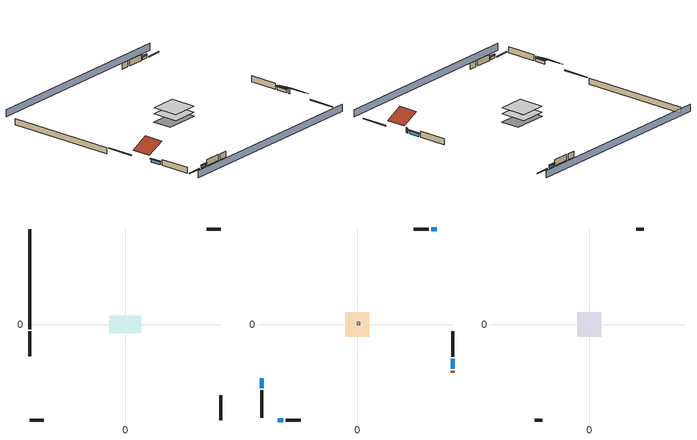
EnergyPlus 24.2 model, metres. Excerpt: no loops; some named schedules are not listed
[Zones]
basement - unconditioned
 floor foundation (Slab1 construction): -7.17,-3.98 -7.17,3.98 7.17,3.98 7.17,-3.98 z-2.13
 wall outside (RimJoist1 construction): -42.42,-3.09 -42.42,-14.13 z0.3:0.61
 wall outside (RimJoist2 construction): 42.42,42.42 36.29,42.42 z0.3:0.61
 wall outside (RimJoist3 construction): 42.42,-42.42 42.42,-31.39 z0.3:0.61
 wall outside (RimJoist4 construction): -42.42,-42.42 -36.29,-42.42 z0.3:0.61
 wall foundation (FoundationWall1 construction): -42.42,42.42 -42.42,-2.17 z-2.13:0.3
central ac and furnace airloop ret air zone
 floor adiabatic (AdiabaticConst): 0,0 0,1 1,1 1,0 z0
 wall adiabatic (AdiabaticConst): 0,1 0,0 1,0 1,1 0,1 z0:1
 ceiling adiabatic (AdiabaticConst): 1,0 1,1 0,1 0,0 z1
conditioned space
 floor to basement - unconditioned (Floor1 construction): -5.34,-5.34 -5.34,5.34 5.34,5.34 5.34,-5.34 z0.3
 wall outside (AdiabaticWallConstruction 1): 42.42,-21.54 42.42,-20.63 z0.3:2.34
 wall outside (AdiabaticWallConstruction): -42.42,-23.97 -42.42,-28.38 / 42.42,-19.7 42.42,-15.29 z0.3:1.49; 35.36,42.42 32.78,42.42 / -35.36,-42.42 -32.78,-42.42 z0.3:1.43
 wall outside (Wall1 construction): -42.42,-29.31 -42.42,-41.49 z0.3:2.74
 wall outside (Wall2 construction): 31.86,42.42 25.09,42.42 z0.3:2.74
 wall outside (Wall3 construction): 42.42,-14.36 42.42,-2.94 z0.3:2.74
 wall outside (Wall4 construction): -31.86,-42.42 -25.09,-42.42 z0.3:2.74
 window (WindowConstruction): -42.42,-23.97 -42.42,-28.38 z0.3:1.49
 window (WindowConstruction 1): 35.36,42.42 32.79,42.42 z0.3:1.43
 window (WindowConstruction 2): 42.42,-19.7 42.42,-15.29 z0.3:1.49
 window (WindowConstruction 3): -35.36,-42.42 -32.79,-42.42 z0.3:1.43
 door (Door): 42.42,-21.54 42.42,-20.63 z0.3:2.34
attic - vented
 floor to conditioned space (Floor2 construction Reversed): -5.34,-5.34 -5.34,5.34 5.34,5.34 5.34,-5.34 z2.74
 wall outside (Wall5 construction): 24.16,42.42 20.91,42.42 z0.3:2.74
 wall outside (Wall6 construction): -24.16,-42.42 -20.91,-42.42 z0.3:2.74
 roof outside (Roof1 construction): -42.42,-23.04,2.74 -35.28,-23.04,6.31 -35.28,-15.06,6.31 -42.42,-15.06,2.74
 roof outside (Roof2 construction): 42.42,-22.47,2.74 35.28,-22.47,6.31 35.28,-30.46,6.31 42.42,-30.46,2.74
shading: 42.42,46.99 -42.42,46.99 / -42.42,-46.99 42.42,-46.99 z0:2.74; -42.42,-28.69 -42.42,-23.67 -43.03,-23.67 -43.03,-28.69 z1.8; 32.48,42.42 35.67,42.42 35.67,43.03 32.48,43.03 z1.74; 42.42,-14.99 42.42,-20 43.03,-20 43.03,-14.99 z1.8; -32.48,-42.42 -35.67,-42.42 -35.67,-43.03 -32.48,-43.03 z1.74
[Building]
Building 1: Terrain=Suburbs
[Site:Location]
Portland Intl Arpt_OR: Latitude {deg}=45.59; Longitude {deg}=-122.6; Time Zone {hr}=-8; Elevation {m}=33; Keep Site Location Information=Yes
[Site:GroundTemperature:Shallow]
10.2558, 8.96328, 8.85977, 9.47314, 11.9355, 14.3863, 16.5111, 17.8571, 17.9714, 16.8767, 14.8061, 12.4304
[Site:WaterMainsTemperature]
Calculation Method=Schedule; Temperature Schedule=mains temperature schedule
[Material] Roughness=Rough; Thermal Absorptance=0.9
Name | Thickness {m} | Conductivity {W/m-K} | Density {kg/m3} | Specific Heat {J/kg-K} | Solar Absorptance | Visible Absorptance
brick veneer | 0.1016 | 0.793375 | 1762.2 | 795.53 | 0.5 | 0.5
ceiling stud and cavity | 0.1397 | 0.118061 | 65.682 | 1177.47 | 0.7 | 0.7
concrete 4.0 in. | 0.1016 | 1.803125 | 2242.8 | 837.4 | 0.7 | 0.7
concrete 8.0 in. | 0.2032 | 1.803125 | 2242.8 | 837.4 | 0.7 | 0.7
door material | 0.04445 | 0.0612267 | 512.64 | 1214.23 | 0.7 | 0.7
floor covering | 0.0127 | 0.0433444 | 54.468 | 1339.84 | 0.6 | 0.6
floor stud and cavity | 0.1397 | 0.923637 | 92.3553 | 1139.71 | 0.7 | 0.7
furniture material basement - unconditioned 1; furniture material conditioned space 1 | 0.1524 | 0.115458 | 640.8 | 1214.23 | 0.6 | 0.6
gypsum board | 0.0127 | 0.160291 | 801 | 837.4 | 0.6 | 0.6
osb sheathing 0.5 in. | 0.0127 | 0.115458 | 512.64 | 1214.23 | 0.6 | 0.6
osb sheathing 0.5 in. 1 | 0.0127 | 0.115458 | 512.64 | 1214.23 | 0.7 | 0.7
osb sheathing 0.75 in. | 0.01905 | 0.115458 | 512.64 | 1214.23 | 0.7 | 0.7
rim joist stud and cavity | 0.0508 | 0.180795 | 50.32683 | 1063.81 | 0.6 | 0.6
roof rigid ins | 0.00281632 | 0.029427 | 32.04 | 1214.23 | 0.7 | 0.7
wall rigid ins | 0.512978 | 0.029427 | 32.04 | 1214.23 | 0.7 | 0.7
wall stud and cavity | 0.1397 | 0.558292 | 139.0536 | 1170.24 | 0.7 | 0.7
wall stud and cavity 1 | 0.1397 | 0.447971 | 139.0536 | 1170.24 | 0.6 | 0.6
wall stud and cavity 2 | 0.0889 | 0.380278 | 52.3479 | 1209.89 | 0.7 | 0.7
wall stud and cavity 3 | 0.0889 | 0.391764 | 83.0341 | 1211.67 | 0.7 | 0.7
wood shingles or shakes | 0.00635 | 0.162714 | 1121.4 | 1465.45 | 0.85 | 0.85
wood siding; wood siding 1 | 0.0254 | 0.102417 | 544.68 | 1172.36 | 0.7 | 0.7
[Material:NoMass]
Adiabatic: Roughness=Rough; Thermal Resistance {m2-K/W}=176.1; Thermal Absorptance=0.9; Solar Absorptance=0.7; Visible Absorptance=0.7
[WindowMaterial:SimpleGlazingSystem]
WindowMaterial: U-Factor {W/m2-K}=2.15764; Solar Heat Gain Coefficient=0.44
[Construction]
AdiabaticConst: Adiabatic
AdiabaticWallConstruction: wood siding, wall rigid ins, wall stud and cavity 2, gypsum board
AdiabaticWallConstruction 1: wood siding 1, wall rigid ins, wall stud and cavity 2, gypsum board
Door: door material
Floor1 construction: floor stud and cavity, osb sheathing 0.75 in., floor covering
Floor2 construction Reversed: gypsum board, ceiling stud and cavity
FoundationWall1 construction: concrete 8.0 in.
furniture construction basement - unconditioned 1: furniture material basement - unconditioned 1
furniture construction conditioned space 1: furniture material conditioned space 1
PartitionWallConstruction: gypsum board, wall stud and cavity 3, gypsum board
RimJoist1 construction; RimJoist2 construction; RimJoist3 construction; RimJoist4 construction: brick veneer, rim joist stud and cavity
Roof1 construction; Roof2 construction: wood shingles or shakes, roof rigid ins, osb sheathing 0.5 in.
Slab1 construction: concrete 4.0 in.
Wall1 construction; Wall2 construction; Wall3 construction; Wall4 construction: brick veneer, osb sheathing 0.5 in. 1, wall stud and cavity, gypsum board
Wall5 construction; Wall6 construction: brick veneer, osb sheathing 0.5 in. 1, wall stud and cavity 1
WindowConstruction; WindowConstruction 1; WindowConstruction 2; WindowConstruction 3: WindowMaterial
[Zone] Multiplier=1
Name | Volume {m3} | Part of Total Floor Area
attic - vented | 90.8252 | Yes
basement - unconditioned; conditioned space | 278.185 | Yes
central ac and furnace airloop ret air zone | 1 | No
[Space]
Name | Zone | Volume {m3} | Space Type
attic - vented 1 | attic - vented | 90.8252
basement - unconditioned 1 | basement - unconditioned | 278.185
central ac and furnace airloop ret air space | central ac and furnace airloop ret air zone |  | Plenum Space Type
conditioned space 1 | conditioned space | 278.185
[ZoneInfiltration:EffectiveLeakageArea]
infil attic - vented 1: Zone or Space=attic - vented 1; Schedule=Always On Discrete; Effective Air Leakage Area {cm2}=3802.45; Stack Coefficient=0.000166082; Wind Coefficient=3.54531e-05
[ZoneMixing] Schedule=Always On Continuous; Design Flow Rate Calculation Method=Flow/Zone; Design Flow Rate {m3/s}=0
Name | Zone or Space | Source Zone or Space
whole house fan mix | attic - vented | conditioned space
central ac and furnace airloop_0 ZoneMixCondToDZ mix | basement - unconditioned | conditioned space
central ac and furnace airloop_0 ZoneMixDZToCond mix | conditioned space | basement - unconditioned
[SurfaceProperty:ExposedFoundationPerimeter]
Slab1: Exposed Perimeter Calculation Method=TotalExposedPerimeter; Total Exposed Perimeter {m}=44.58462
[InternalMass]
Name | Construction | Zone or ZoneList | Space or SpaceList | Surface Area {m2}
furniture mass basement - unconditioned 1 | furniture construction basement - unconditioned 1 | basement - unconditioned | basement - unconditioned 1 | 45.62618
furniture mass conditioned space 1 | furniture construction conditioned space 1 | conditioned space | conditioned space 1 | 45.63397
partition wall mass | PartitionWallConstruction | conditioned space | conditioned space 1 | 114.085
[ElectricEquipment] Design Level Calculation Method=EquipmentLevel
Name | Zone or ZoneList or Space or SpaceList | Schedule | Design Level {W} | Fraction Latent | Fraction Radiant | Fraction Lost
freezer | basement - unconditioned 1 | freezer schedule | 194.914 | 0 | 0.6 | 0
clothes dryer | conditioned space 1 | clothes_dryer | 5104.15 | 0.015 | 0.081 | 0.85
clothes washer | conditioned space 1 | clothes_washer | 207.513 | 0.03 | 0.162 | 0.7
cooking range | conditioned space 1 | cooking_range | 58.8646 | 0.16 | 0.384 | 0.2
dishwasher | conditioned space 1 | dishwasher | 261.592 | 0.3 | 0.18 | 0.4
fridge | conditioned space 1 | fridge schedule | 54.7945 | 0 | 0.6 | 0
mech vent bath fan 0 | conditioned space 1 | mech vent bath fan 0 schedule | 30 | 0 | 0 | 1
mech vent house fan | conditioned space 1 | mech vent house fan schedule | 0 | 0 | 0 | 1
mech vent house fan cfis | conditioned space 1 | mech vent house fan cfis schedule | 0 | 0 | 0 | 0
mech vent range fan 0 | conditioned space 1 | mech vent range fan 0 schedule | 30 | 0 | 0 | 1
misc plug loads | conditioned space 1 | plug_loads_other | 331.983 | 0.021 | 0.558 | 0.049
misc tv | conditioned space 1 | plug_loads_tv | 417.088 | 0 | 0.6 | 0
whole house fan | conditioned space 1 | Always On Discrete | 0 | 0 | 0 | 1
[OtherEquipment] Design Level Calculation Method=EquipmentLevel
Name | Fuel Type | Zone or ZoneList or Space or SpaceList | Schedule | Design Level {W} | Fraction Latent | Fraction Radiant | Fraction Lost
central ac and furnace airloop_0 RetCondToDZ; central ac and furnace airloop_0 SupCondToDZ; central ac and furnace airloop_0 SupSensLkToDZ; water heater sens | None | basement - unconditioned 1 | Always On Discrete | 0 | 0 | 0 | 0
central ac and furnace airloop_0 SupLatLkToDZ; water heater lat | None | basement - unconditioned 1 | Always On Discrete | 0 | 1 | 0 | 0
water heater energy adjustment1 | Electricity | basement - unconditioned 1 | Always On Discrete | 0.01 | 0 | 0 | 1
central ac and furnace airloop_0 RetCondToRP; central ac and furnace airloop_0 RetSensLkToRP | None | central ac and furnace airloop ret air space | Always On Discrete | 0 | 0 | 0 | 0
central ac and furnace airloop_0 RetLatLkToRP | None | central ac and furnace airloop ret air space | Always On Discrete | 0 | 1 | 0 | 0
central ac and furnace airloop_0 SupCondToLv; central ac and furnace airloop_0 SupSensLkToCond; mech vent house fan sensible load | None | conditioned space 1 | Always On Discrete | 0 | 0 | 0 | 0
central ac and furnace airloop_0 SupLatLkToCond; mech vent house fan latent load | None | conditioned space 1 | Always On Discrete | 0 | 1 | 0 | 0
clothes dryer 1 | Electricity | conditioned space 1 | clothes_dryer | 0 | 0.015 | 0.081 | 0.85
cooking range 1 | NaturalGas | conditioned space 1 | cooking_range | 1725.15 | 0.16 | 0.384 | 0.2
general water use latent | None | conditioned space 1 | general water use schedule | 62.594 | 1 | 0 | 0
general water use sensible | None | conditioned space 1 | general water use schedule | -61.6891 | 0 | 0.6 | 0
[ZoneInfiltration:DesignFlowRate] Schedule=Always On Discrete
Name | Zone or ZoneList or Space or SpaceList | Design Flow Rate Calculation Method | Design Flow Rate {m3/s} | Air Changes per Hour {1/hr} | Constant Term Coefficient | Temperature Term Coefficient | Velocity Term Coefficient | Velocity Squared Term Coefficient
basement_unconditioned 1 duct leakage imbalance infil flow | basement - unconditioned 1 | Flow/Zone | 0
infil basement - unconditioned 1 | basement - unconditioned 1 | AirChanges/Hour |  | 0.1 | 1 | 0 | 0 | 0
infil flow; natural vent flow; whole house fan flow | conditioned space 1 | Flow/Zone | 0
[SpaceList]
Plenum Space Type: central ac and furnace airloop ret air space
[SurfaceProperty:IncidentSolarMultiplier] Incident Solar Multiplier=1; Incident Solar Multiplier Schedule=trans schedule winter=0.85 summer=0.7
Window1; Window2; Window3; Window4
[Lights]
interior lighting: Zone or ZoneList or Space or SpaceList=conditioned space 1; Schedule=lighting_interior; Design Level Calculation Method=LightingLevel; Lighting Level {W}=717.747; Return Air Fraction=0; Fraction Radiant=0.6; Fraction Visible=0.2; Fraction Replaceable=1
[People]
occupants: Zone or ZoneList or Space or SpaceList=conditioned space 1; Number of People Schedule=occupants; Number of People Calculation Method=People; Number of People=3; Fraction Radiant=0.314171; Sensible Heat Fraction=0.56303; Activity Level Schedule=occupants activity schedule; Carbon Dioxide Generation Rate {m3/s-W}=0; Enable ASHRAE 55 Comfort Warnings=No; Mean Radiant Temperature Calculation Type=EnclosureAveraged
[AvailabilityManager:Scheduled]
central ac and furnace airloop Availability Manager: Schedule=Always On Discrete
[AirLoopHVAC:ReturnPlenum]
Air Loop HVAC Return Plenum 1: Zone=central ac and furnace airloop ret air zone
[WaterUse:Equipment]
dishwasher: Peak Flow Rate {m3/s}=5.06038e-06; Flow Rate Fraction Schedule=hot_water_dishwasher
[Foundation:Kiva]
Foundation Kiva 1: Initial Indoor Air Temperature {C}=9.52053; Wall Height Above Grade {m}=0.3048; Wall Depth Below Slab {m}=0.2032
[Foundation:Kiva:Settings]
Soil Conductivity {W/m-K}=1.3848; Soil Density {kg/m3}=1842.3; Soil Specific Heat {J/kg-K}=418.7; Ground Solar Absorptivity=0.9; Ground Thermal Absorptivity=0.9; Ground Surface Roughness {m}=0.03; Far-Field Width {m}=40; Deep-Ground Boundary Condition=ZeroFlux; Deep-Ground Depth {m}=40; Minimum Cell Dimension {m}=0.2; Maximum Cell Growth Coefficient=3; Simulation Timestep=Timestep
[Exterior:Lights]
exterior lighting: Schedule=exterior lighting schedule; Design Level {W}=37.1441
[EnergyManagementSystem:GlobalVariable]
central_ac_and_furnace_airloop_0_DuctImbalLkExhFanEquivCond
central_ac_and_furnace_airloop_0_DuctImbalLkExhFanEquivDZ
central_ac_and_furnace_airloop_0_DuctImbalLkSupFanEquivCond
central_ac_and_furnace_airloop_0_DuctImbalLkSupFanEquivDZ
central_ac_and_furnace_airloop_0_DZ_T
central_ac_and_furnace_airloop_0_DZ_W
central_ac_and_furnace_airloop_0_RetCondToDZ
central_ac_and_furnace_airloop_0_RetCondToRP
central_ac_and_furnace_airloop_0_RetLatLkToRP
central_ac_and_furnace_airloop_0_RetSensLkToRP
central_ac_and_furnace_airloop_0_SupCondToDZ
central_ac_and_furnace_airloop_0_SupCondToLv
central_ac_and_furnace_airloop_0_SupLatLkToCond
central_ac_and_furnace_airloop_0_SupLatLkToDZ
central_ac_and_furnace_airloop_0_SupSensLkToCond
central_ac_and_furnace_airloop_0_SupSensLkToDZ
central_ac_and_furnace_airloop_0_ZoneMixCondToDZ
central_ac_and_furnace_airloop_0_ZoneMixDZToCond
central_ac_and_furnace_airloop_AH_MFR
central_ac_and_furnace_airloop_AH_Tout
central_ac_and_furnace_airloop_AH_VFR
central_ac_and_furnace_airloop_AH_Wout
central_ac_and_furnace_airloop_Fan_RTF
central_ac_and_furnace_airloop_RA_T
central_ac_and_furnace_airloop_Ra_W
infil_program_Qfan
infil_program_Qinf
natural_vent_program_Qnv
natural_vent_program_Qwhf
[EnergyManagementSystem:Sensor]
Name | Output:Variable or Output:Meter Index Key | Output:Variable or Output:Meter
airflow_gain | infil flow | Infiltration Sensible Heat Gain Energy
airflow_gain_1 | natural vent flow | Infiltration Sensible Heat Gain Energy
airflow_gain_2 | whole house fan flow | Infiltration Sensible Heat Gain Energy
airflow_loss | infil flow | Infiltration Sensible Heat Loss Energy
airflow_loss_1 | natural vent flow | Infiltration Sensible Heat Loss Energy
airflow_loss_2 | whole house fan flow | Infiltration Sensible Heat Loss Energy
central_ac_and_furnace_airloop_0_DZ_T_s | basement - unconditioned | Zone Air Temperature
central_ac_and_furnace_airloop_0_DZ_W_s | basement - unconditioned | Zone Mean Air Humidity Ratio
central_ac_and_furnace_airloop_AH_MFR_s | Node 6 | System Node Mass Flow Rate
central_ac_and_furnace_airloop_AH_Tout_s | Node 6 | System Node Temperature
central_ac_and_furnace_airloop_AH_VFR_s | Node 6 | System Node Current Density Volume Flow Rate
central_ac_and_furnace_airloop_AH_Wout_s | Node 6 | System Node Humidity Ratio
central_ac_and_furnace_airloop_RA_T_s | Node 9 | System Node Temperature
central_ac_and_furnace_airloop_Ra_W_s | Node 9 | System Node Humidity Ratio
clg_load_cond |  | Cooling:EnergyTransfer:Zone:CONDITIONED SPACE
clg_load_duct |  | Cooling:EnergyTransfer:Zone:CENTRAL AC AND FURNACE AIRLOOP RET AIR ZONE
clg_sp_s; clg_sp_s_1 | cooling setpoint | Schedule Value
clothes_dryer_exhaust_0_sch_s | clothes_dryer | Schedule Value
cool_season | cooling season schedule | Schedule Value
ducts_conv | central ac and furnace airloop_0 RetCondToRP | Other Equipment Convective Heating Energy
ducts_conv_1 | central ac and furnace airloop_0 RetLatLkToRP | Other Equipment Convective Heating Energy
ducts_conv_2 | central ac and furnace airloop_0 RetSensLkToRP | Other Equipment Convective Heating Energy
ducts_conv_3 | central ac and furnace airloop_0 SupCondToLv | Other Equipment Convective Heating Energy
ducts_conv_4 | central ac and furnace airloop_0 SupLatLkToCond | Other Equipment Convective Heating Energy
ducts_conv_5 | central ac and furnace airloop_0 SupSensLkToCond | Other Equipment Convective Heating Energy
ducts_rad | central ac and furnace airloop_0 RetCondToRP | Other Equipment Radiant Heating Energy
ducts_rad_1 | central ac and furnace airloop_0 RetLatLkToRP | Other Equipment Radiant Heating Energy
ducts_rad_2 | central ac and furnace airloop_0 RetSensLkToRP | Other Equipment Radiant Heating Energy
ducts_rad_3 | central ac and furnace airloop_0 SupCondToLv | Other Equipment Radiant Heating Energy
ducts_rad_4 | central ac and furnace airloop_0 SupLatLkToCond | Other Equipment Radiant Heating Energy
ducts_rad_5 | central ac and furnace airloop_0 SupSensLkToCond | Other Equipment Radiant Heating Energy
htg_load_cond |  | Heating:EnergyTransfer:Zone:CONDITIONED SPACE
htg_load_duct |  | Heating:EnergyTransfer:Zone:CENTRAL AC AND FURNACE AIRLOOP RET AIR ZONE
htg_sp_s; htg_sp_s_1 | heating setpoint | Schedule Value
ig_ee_conv | clothes dryer | Electric Equipment Convective Heating Energy
ig_ee_conv_2 | cooking range | Electric Equipment Convective Heating Energy
ig_ee_conv_3 | dishwasher | Electric Equipment Convective Heating Energy
ig_ee_conv_4 | fridge | Electric Equipment Convective Heating Energy
ig_ee_conv_5 | misc plug loads | Electric Equipment Convective Heating Energy
ig_ee_conv_6 | misc tv | Electric Equipment Convective Heating Energy
ig_ee_conv_7 | whole house fan | Electric Equipment Convective Heating Energy
ig_ee_rad | clothes dryer | Electric Equipment Radiant Heating Energy
ig_ee_rad_2 | cooking range | Electric Equipment Radiant Heating Energy
ig_ee_rad_3 | dishwasher | Electric Equipment Radiant Heating Energy
ig_ee_rad_4 | fridge | Electric Equipment Radiant Heating Energy
ig_ee_rad_5 | misc plug loads | Electric Equipment Radiant Heating Energy
ig_ee_rad_6 | misc tv | Electric Equipment Radiant Heating Energy
ig_ee_rad_7 | whole house fan | Electric Equipment Radiant Heating Energy
ig_lgt_conv | interior lighting | Lights Convective Heating Energy
ig_lgt_rad | interior lighting | Lights Radiant Heating Energy
ig_lgt_vis | interior lighting | Lights Visible Radiation Heating Energy
ig_oe_conv | clothes dryer 1 | Other Equipment Convective Heating Energy
ig_oe_conv_1 | cooking range 1 | Other Equipment Convective Heating Energy
ig_oe_conv_2 | general water use latent | Other Equipment Convective Heating Energy
ig_oe_conv_3 | general water use sensible | Other Equipment Convective Heating Energy
ig_oe_rad | clothes dryer 1 | Other Equipment Radiant Heating Energy
ig_oe_rad_1 | cooking range 1 | Other Equipment Radiant Heating Energy
ig_oe_rad_2 | general water use latent | Other Equipment Radiant Heating Energy
ig_oe_rad_3 | general water use sensible | Other Equipment Radiant Heating Energy
ig_ppl_conv | occupants | People Convective Heating Energy
ig_ppl_rad | occupants | People Radiant Heating Energy
im_conv | furniture mass conditioned space 1 | Surface Inside Face Convection Heat Gain Energy
im_conv_1 | partition wall mass | Surface Inside Face Convection Heat Gain Energy
im_ig | furniture mass conditioned space 1 | Surface Inside Face Internal Gains Radiation Heat Gain Energy
im_ig_1 | partition wall mass | Surface Inside Face Internal Gains Radiation Heat Gain Energy
im_lgt | furniture mass conditioned space 1 | Surface Inside Face Lights Radiation Heat Gain Energy
im_lgt_1 | partition wall mass | Surface Inside Face Lights Radiation Heat Gain Energy
im_sol | furniture mass conditioned space 1 | Surface Inside Face Solar Radiation Heat Gain Energy
im_sol_1 | partition wall mass | Surface Inside Face Solar Radiation Heat Gain Energy
im_surf | furniture mass conditioned space 1 | Surface Inside Face Net Surface Thermal Radiation Heat Gain Energy
im_surf_1 | partition wall mass | Surface Inside Face Net Surface Thermal Radiation Heat Gain Energy
mech_vent_bath_fan_0_sch_s | mech vent bath fan 0 schedule | Schedule Value
mech_vent_range_fan_0_sch_s | mech vent range fan 0 schedule | Schedule Value
mv_conv | mech vent bath fan 0 | Electric Equipment Convective Heating Energy
mv_conv_1 | mech vent house fan | Electric Equipment Convective Heating Energy
mv_conv_2 | mech vent house fan cfis | Electric Equipment Convective Heating Energy
mv_conv_3 | mech vent range fan 0 | Electric Equipment Convective Heating Energy
mv_conv_4 | mech vent house fan latent load | Other Equipment Convective Heating Energy
mv_conv_5 | mech vent house fan sensible load | Other Equipment Convective Heating Energy
mv_rad | mech vent bath fan 0 | Electric Equipment Radiant Heating Energy
mv_rad_1 | mech vent house fan | Electric Equipment Radiant Heating Energy
mv_rad_2 | mech vent house fan cfis | Electric Equipment Radiant Heating Energy
mv_rad_3 | mech vent range fan 0 | Electric Equipment Radiant Heating Energy
mv_rad_4 | mech vent house fan latent load | Other Equipment Radiant Heating Energy
mv_rad_5 | mech vent house fan sensible load | Other Equipment Radiant Heating Energy
natural_vent_s | natural vent schedule | Schedule Value
out_pb_s |  | Site Outdoor Air Barometric Pressure
out_wt_s |  | Site Outdoor Air Humidity Ratio
site_vw_s |  | Site Wind Speed
ss_back_out | Window1 | Surface Window Shortwave from Zone Back Out Window Heat Transfer Rate
ss_back_out_1 | Window2 | Surface Window Shortwave from Zone Back Out Window Heat Transfer Rate
ss_back_out_2 | Window3 | Surface Window Shortwave from Zone Back Out Window Heat Transfer Rate
ss_back_out_3 | Window4 | Surface Window Shortwave from Zone Back Out Window Heat Transfer Rate
ss_conv | Door1 | Surface Inside Face Convection Heat Gain Energy
ss_conv_1 | Window1 | Surface Inside Face Convection Heat Gain Energy
ss_conv_2 | Window2 | Surface Inside Face Convection Heat Gain Energy
ss_conv_3 | Window3 | Surface Inside Face Convection Heat Gain Energy
ss_conv_4 | Window4 | Surface Inside Face Convection Heat Gain Energy
ss_ig | Door1 | Surface Inside Face Internal Gains Radiation Heat Gain Energy
ss_ig_1 | Window1 | Surface Inside Face Internal Gains Radiation Heat Gain Energy
ss_ig_2 | Window2 | Surface Inside Face Internal Gains Radiation Heat Gain Energy
ss_ig_3 | Window3 | Surface Inside Face Internal Gains Radiation Heat Gain Energy
ss_ig_4 | Window4 | Surface Inside Face Internal Gains Radiation Heat Gain Energy
ss_lgt | Door1 | Surface Inside Face Lights Radiation Heat Gain Energy
ss_sol | Door1 | Surface Inside Face Solar Radiation Heat Gain Energy
ss_surf | Door1 | Surface Inside Face Net Surface Thermal Radiation Heat Gain Energy
ss_surf_1 | Window1 | Surface Inside Face Net Surface Thermal Radiation Heat Gain Energy
ss_surf_2 | Window2 | Surface Inside Face Net Surface Thermal Radiation Heat Gain Energy
ss_surf_3 | Window3 | Surface Inside Face Net Surface Thermal Radiation Heat Gain Energy
ss_surf_4 | Window4 | Surface Inside Face Net Surface Thermal Radiation Heat Gain Energy
ss_trans_in | Window1 | Surface Window Transmitted Solar Radiation Rate
ss_trans_in_1 | Window2 | Surface Window Transmitted Solar Radiation Rate
ss_trans_in_2 | Window3 | Surface Window Transmitted Solar Radiation Rate
ss_trans_in_3 | Window4 | Surface Window Transmitted Solar Radiation Rate
ss_trans_out | Window1 | Surface Inside Face Initial Transmitted Diffuse Transmitted Out Window Solar Radiation Rate
ss_trans_out_1 | Window2 | Surface Inside Face Initial Transmitted Diffuse Transmitted Out Window Solar Radiation Rate
ss_trans_out_2 | Window3 | Surface Inside Face Initial Transmitted Diffuse Transmitted Out Window Solar Radiation Rate
ss_trans_out_3 | Window4 | Surface Inside Face Initial Transmitted Diffuse Transmitted Out Window Solar Radiation Rate
s_conv | Floor1 | Surface Inside Face Convection Heat Gain Energy
s_conv_1 | Floor2 | Surface Inside Face Convection Heat Gain Energy
s_conv_2 | Wall1 | Surface Inside Face Convection Heat Gain Energy
s_conv_3 | Wall2 | Surface Inside Face Convection Heat Gain Energy
s_conv_4 | Wall3 | Surface Inside Face Convection Heat Gain Energy
s_conv_5 | Wall4 | Surface Inside Face Convection Heat Gain Energy
s_ig | Floor1 | Surface Inside Face Internal Gains Radiation Heat Gain Energy
s_ig_1 | Floor2 | Surface Inside Face Internal Gains Radiation Heat Gain Energy
s_ig_2 | Wall1 | Surface Inside Face Internal Gains Radiation Heat Gain Energy
s_ig_3 | Wall2 | Surface Inside Face Internal Gains Radiation Heat Gain Energy
s_ig_4 | Wall3 | Surface Inside Face Internal Gains Radiation Heat Gain Energy
s_ig_5 | Wall4 | Surface Inside Face Internal Gains Radiation Heat Gain Energy
s_lgt | Floor1 | Surface Inside Face Lights Radiation Heat Gain Energy
s_lgt_1 | Floor2 | Surface Inside Face Lights Radiation Heat Gain Energy
s_lgt_2 | Wall1 | Surface Inside Face Lights Radiation Heat Gain Energy
